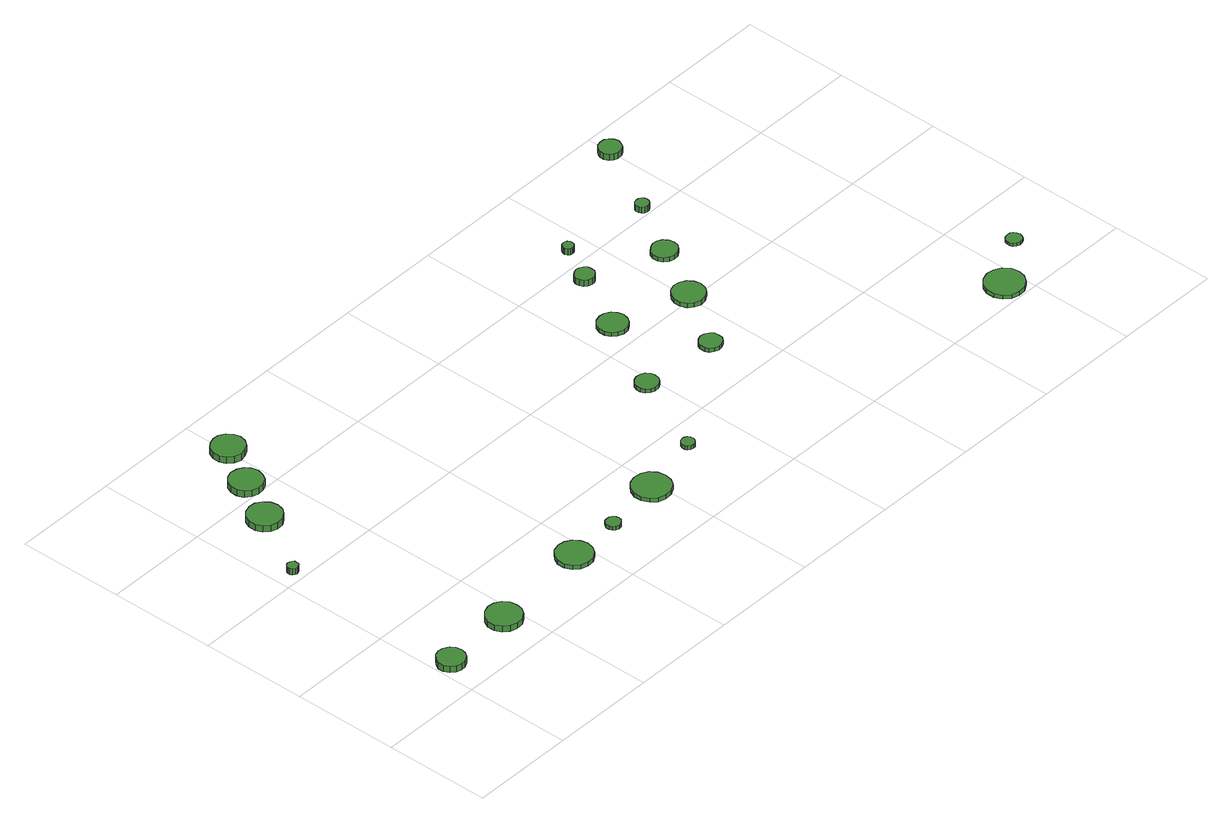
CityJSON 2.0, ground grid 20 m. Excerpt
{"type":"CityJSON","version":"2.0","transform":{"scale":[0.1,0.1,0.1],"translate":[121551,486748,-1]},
"CityObjects":{
"tree1":{"type":"SolitaryVegetationObject","attributes":{"function":"something"},"geometry":[{"type":"MultiSurface","lod":"1","boundaries":[[[0,1,2,3,4,5,6,7,8,9,10,11,12,13,14]],[[15,16,17,18,19,20,21,22,23,24,25,26,27,28,29]],[[0,29,28,1]],[[1,28,27,2]],[[2,27,26,3]],[[3,26,25,4]],[[4,25,24,5]],[[5,24,23,6]],[[6,23,22,7]],[[7,22,21,8]],[[8,21,20,9]],[[9,20,19,10]],[[10,19,18,11]],[[11,18,17,12]],[[12,17,16,13]],[[13,16,15,14]],[[14,15,29,0]]]}]},
"tree2":{"type":"SolitaryVegetationObject","attributes":{"function":"something"},"geometry":[{"type":"MultiSurface","lod":"1","boundaries":[[[30,31,32,33,34,35,36,37,38,39,40,41,42,43,44]],[[45,46,47,48,49,50,51,52,53,54,55,56,57,58,59]],[[30,59,58,31]],[[31,58,57,32]],[[32,57,56,33]],[[33,56,55,34]],[[34,55,54,35]],[[35,54,53,36]],[[36,53,52,37]],[[37,52,51,38]],[[38,51,50,39]],[[39,50,49,40]],[[40,49,48,41]],[[41,48,47,42]],[[42,47,46,43]],[[43,46,45,44]],[[44,45,59,30]]]}]},
"tree3":{"type":"SolitaryVegetationObject","attributes":{"function":"something"},"geometry":[{"type":"MultiSurface","lod":"1","boundaries":[[[60,61,62,63,64,65,66,67,68,69,70,71,72,73,74]],[[75,76,77,78,79,80,81,82,83,84,85,86,87,88,89]],[[60,89,88,61]],[[61,88,87,62]],[[62,87,86,63]],[[63,86,85,64]],[[64,85,84,65]],[[65,84,83,66]],[[66,83,82,67]],[[67,82,81,68]],[[68,81,80,69]],[[69,80,79,70]],[[70,79,78,71]],[[71,78,77,72]],[[72,77,76,73]],[[73,76,75,74]],[[74,75,89,60]]]}]},
"tree4":{"type":"SolitaryVegetationObject","attributes":{"function":"something"},"geometry":[{"type":"MultiSurface","lod":"1","boundaries":[[[90,91,92,93,94,95,96,97,98,99,100,101,102,103,104]],[[105,106,107,108,109,110,111,112,113,114,115,116,117,118,119]],[[90,119,118,91]],[[91,118,117,92]],[[92,117,116,93]],[[93,116,115,94]],[[94,115,114,95]],[[95,114,113,96]],[[96,113,112,97]],[[97,112,111,98]],[[98,111,110,99]],[[99,110,109,100]],[[100,109,108,101]],[[101,108,107,102]],[[102,107,106,103]],[[103,106,105,104]],[[104,105,119,90]]]}]},
"tree5":{"type":"SolitaryVegetationObject","attributes":{"function":"something"},"geometry":[{"type":"MultiSurface","lod":"1","boundaries":[[[120,121,122,123,124,125,126,127,128,129,130,131,132,133,134]],[[135,136,137,138,139,140,141,142,143,144,145,146,147,148,149]],[[120,149,148,121]],[[121,148,147,122]],[[122,147,146,123]],[[123,146,145,124]],[[124,145,144,125]],[[125,144,143,126]],[[126,143,142,127]],[[127,142,141,128]],[[128,141,140,129]],[[129,140,139,130]],[[130,139,138,131]],[[131,138,137,132]],[[132,137,136,133]],[[133,136,135,134]],[[134,135,149,120]]]}]},
"tree6":{"type":"SolitaryVegetationObject","attributes":{"function":"something"},"geometry":[{"type":"MultiSurface","lod":"1","boundaries":[[[150,151,152,153,154,155,156,157,158,159,160,161,162,163,164]],[[165,166,167,168,169,170,171,172,173,174,175,176,177,178,179]],[[150,179,178,151]],[[151,178,177,152]],[[152,177,176,153]],[[153,176,175,154]],[[154,175,174,155]],[[155,174,173,156]],[[156,173,172,157]],[[157,172,171,158]],[[158,171,170,159]],[[159,170,169,160]],[[160,169,168,161]],[[161,168,167,162]],[[162,167,166,163]],[[163,166,165,164]],[[164,165,179,150]]]}]},
"tree7":{"type":"SolitaryVegetationObject","attributes":{"function":"something"},"geometry":[{"type":"MultiSurface","lod":"1","boundaries":[[[180,181,182,183,184,185,186,187,188,189,190,191,192,193,194]],[[195,196,197,198,199,200,201,202,203,204,205,206,207,208,209]],[[180,209,208,181]],[[181,208,207,182]],[[182,207,206,183]],[[183,206,205,184]],[[184,205,204,185]],[[185,204,203,186]],[[186,203,202,187]],[[187,202,201,188]],[[188,201,200,189]],[[189,200,199,190]],[[190,199,198,191]],[[191,198,197,192]],[[192,197,196,193]],[[193,196,195,194]],[[194,195,209,180]]]}]},
"tree8":{"type":"SolitaryVegetationObject","attributes":{"function":"something"},"geometry":[{"type":"MultiSurface","lod":"1","boundaries":[[[210,211,212,213,214,215,216,217,218,219,220,221,222,223,224]],[[225,226,227,228,229,230,231,232,233,234,235,236,237,238,239]],[[210,239,238,211]],[[211,238,237,212]],[[212,237,236,213]],[[213,236,235,214]],[[214,235,234,215]],[[215,234,233,216]],[[216,233,232,217]],[[217,232,231,218]],[[218,231,230,219]],[[219,230,229,220]],[[220,229,228,221]],[[221,228,227,222]],[[222,227,226,223]],[[223,226,225,224]],[[224,225,239,210]]]}]},
"tree9":{"type":"SolitaryVegetationObject","attributes":{"function":"something"},"geometry":[{"type":"MultiSurface","lod":"1","boundaries":[[[240,241,242,243,244,245,246,247,248,249,250,251,252,253,254]],[[255,256,257,258,259,260,261,262,263,264,265,266,267,268,269]],[[240,269,268,241]],[[241,268,267,242]],[[242,267,266,243]],[[243,266,265,244]],[[244,265,264,245]],[[245,264,263,246]],[[246,263,262,247]],[[247,262,261,248]],[[248,261,260,249]],[[249,260,259,250]],[[250,259,258,251]],[[251,258,257,252]],[[252,257,256,253]],[[253,256,255,254]],[[254,255,269,240]]]}]},
"tree10":{"type":"SolitaryVegetationObject","attributes":{"function":"something"},"geometry":[{"type":"MultiSurface","lod":"1","boundaries":[[[270,271,272,273,274,275,276,277,278,279,280,281,282,283,284]],[[285,286,287,288,289,290,291,292,293,294,295,296,297,298,299]],[[270,299,298,271]],[[271,298,297,272]],[[272,297,296,273]],[[273,296,295,274]],[[274,295,294,275]],[[275,294,293,276]],[[276,293,292,277]],[[277,292,291,278]],[[278,291,290,279]],[[279,290,289,280]],[[280,289,288,281]],[[281,288,287,282]],[[282,287,286,283]],[[283,286,285,284]],[[284,285,299,270]]]}]},
"tree11":{"type":"SolitaryVegetationObject","attributes":{"function":"something"},"geometry":[{"type":"MultiSurface","lod":"1","boundaries":[[[300,301,302,303,304,305,306,307,308,309,310,311,312,313,314]],[[315,316,317,318,319,320,321,322,323,324,325,326,327,328,329]],[[300,329,328,301]],[[301,328,327,302]],[[302,327,326,303]],[[303,326,325,304]],[[304,325,324,305]],[[305,324,323,306]],[[306,323,322,307]],[[307,322,321,308]],[[308,321,320,309]],[[309,320,319,310]],[[310,319,318,311]],[[311,318,317,312]],[[312,317,316,313]],[[313,316,315,314]],[[314,315,329,300]]]}]},
"tree12":{"type":"SolitaryVegetationObject","attributes":{"function":"something"},"geometry":[{"type":"MultiSurface","lod":"1","boundaries":[[[330,331,332,333,334,335,336,337,338,339,340,341,342,343,344]],[[345,346,347,348,349,350,351,352,353,354,355,356,357,358,359]],[[330,359,358,331]],[[331,358,357,332]],[[332,357,356,333]],[[333,356,355,334]],[[334,355,354,335]],[[335,354,353,336]],[[336,353,352,337]],[[337,352,351,338]],[[338,351,350,339]],[[339,350,349,340]],[[340,349,348,341]],[[341,348,347,342]],[[342,347,346,343]],[[343,346,345,344]],[[344,345,359,330]]]}]},
"tree13":{"type":"SolitaryVegetationObject","attributes":{"function":"something"},"geometry":[{"type":"MultiSurface","lod":"1","boundaries":[[[360,361,362,363,364,365,366,367,368,369,370,371,372,373,374]],[[375,376,377,378,379,380,381,382,383,384,385,386,387,388,389]],[[360,389,388,361]],[[361,388,387,362]],[[362,387,386,363]],[[363,386,385,364]],[[364,385,384,365]],[[365,384,383,366]],[[366,383,382,367]],[[367,382,381,368]],[[368,381,380,369]],[[369,380,379,370]],[[370,379,378,371]],[[371,378,377,372]],[[372,377,376,373]],[[373,376,375,374]],[[374,375,389,360]]]}]},
"tree14":{"type":"SolitaryVegetationObject","attributes":{"function":"something"},"geometry":[{"type":"MultiSurface","lod":"1","boundaries":[[[390,391,392,393,394,395,396,397,398,399,400,401,402,403,404]],[[405,406,407,408,409,410,411,412,413,414,415,416,417,418,419]],[[390,419,418,391]],[[391,418,417,392]],[[392,417,416,393]],[[393,416,415,394]],[[394,415,414,395]],[[395,414,413,396]],[[396,413,412,397]],[[397,412,411,398]],[[398,411,410,399]],[[399,410,409,400]],[[400,409,408,401]],[[401,408,407,402]],[[402,407,406,403]],[[403,406,405,404]],[[404,405,419,390]]]}]},
"tree15":{"type":"SolitaryVegetationObject","attributes":{"function":"something"},"geometry":[{"type":"MultiSurface","lod":"1","boundaries":[[[420,421,422,423,424,425,426,427,428,429,430,431,432,433,434]],[[435,436,437,438,439,440,441,442,443,444,445,446,447,448,449]],[[420,449,448,421]],[[421,448,447,422]],[[422,447,446,423]],[[423,446,445,424]],[[424,445,444,425]],[[425,444,443,426]],[[426,443,442,427]],[[427,442,441,428]],[[428,441,440,429]],[[429,440,439,430]],[[430,439,438,431]],[[431,438,437,432]],[[432,437,436,433]],[[433,436,435,434]],[[434,435,449,420]]]}]},
"tree16":{"type":"SolitaryVegetationObject","attributes":{"function":"something"},"geometry":[{"type":"MultiSurface","lod":"1","boundaries":[[[450,451,452,453,454,455,456,457,458,459,460,461,462,463,464]],[[465,466,467,468,469,470,471,472,473,474,475,476,477,478,479]],[[450,479,478,451]],[[451,478,477,452]],[[452,477,476,453]],[[453,476,475,454]],[[454,475,474,455]],[[455,474,473,456]],[[456,473,472,457]],[[457,472,471,458]],[[458,471,470,459]],[[459,470,469,460]],[[460,469,468,461]],[[461,468,467,462]],[[462,467,466,463]],[[463,466,465,464]],[[464,465,479,450]]]}]},
"tree17":{"type":"SolitaryVegetationObject","attributes":{"function":"something"},"geometry":[{"type":"MultiSurface","lod":"1","boundaries":[[[480,481,482,483,484,485,486,487,488,489,490,491,492,493,494]],[[495,496,497,498,499,500,501,502,503,504,505,506,507,508,509]],[[480,509,508,481]],[[481,508,507,482]],[[482,507,506,483]],[[483,506,505,484]],[[484,505,504,485]],[[485,504,503,486]],[[486,503,502,487]],[[487,502,501,488]],[[488,501,500,489]],[[489,500,499,490]],[[490,499,498,491]],[[491,498,497,492]],[[492,497,496,493]],[[493,496,495,494]],[[494,495,509,480]]]}]},
"tree18":{"type":"SolitaryVegetationObject","attributes":{"function":"something"},"geometry":[{"type":"MultiSurface","lod":"1","boundaries":[[[510,511,512,513,514,515,516,517,518,519,520,521,522,523,524]],[[525,526,527,528,529,530,531,532,533,534,535,536,537,538,539]],[[510,539,538,511]],[[511,538,537,512]],[[512,537,536,513]],[[513,536,535,514]],[[514,535,534,515]],[[515,534,533,516]],[[516,533,532,517]],[[517,532,531,518]],[[518,531,530,519]],[[519,530,529,520]],[[520,529,528,521]],[[521,528,527,522]],[[522,527,526,523]],[[523,526,525,524]],[[524,525,539,510]]]}]},
"tree19":{"type":"SolitaryVegetationObject","attributes":{"function":"something"},"geometry":[{"type":"MultiSurface","lod":"1","boundaries":[[[540,541,542,543,544,545,546,547,548,549,550,551,552,553,554]],[[555,556,557,558,559,560,561,562,563,564,565,566,567,568,569]],[[540,569,568,541]],[[541,568,567,542]],[[542,567,566,543]],[[543,566,565,544]],[[544,565,564,545]],[[545,564,563,546]],[[546,563,562,547]],[[547,562,561,548]],[[548,561,560,549]],[[549,560,559,550]],[[550,559,558,551]],[[551,558,557,552]],[[552,557,556,553]],[[553,556,555,554]],[[554,555,569,540]]]}]},
"tree20":{"type":"SolitaryVegetationObject","attributes":{"function":"something"},"geometry":[{"type":"MultiSurface","lod":"1","boundaries":[[[570,571,572,573,574,575,576,577,578,579,580,581,582,583,584]],[[585,586,587,588,589,590,591,592,593,594,595,596,597,598,599]],[[570,599,598,571]],[[571,598,597,572]],[[572,597,596,573]],[[573,596,595,574]],[[574,595,594,575]],[[575,594,593,576]],[[576,593,592,577]],[[577,592,591,578]],[[578,591,590,579]],[[579,590,589,580]],[[580,589,588,581]],[[581,588,587,582]],[[582,587,586,583]],[[583,586,585,584]],[[584,585,599,570]]]}]},
"tree21":{"type":"SolitaryVegetationObject","attributes":{"function":"something"},"geometry":[{"type":"MultiSurface","lod":"1","boundaries":[[[600,601,602,603,604,605,606,607,608,609,610,611,612,613,614]],[[615,616,617,618,619,620,621,622,623,624,625,626,627,628,629]],[[600,629,628,601]],[[601,628,627,602]],[[602,627,626,603]],[[603,626,625,604]],[[604,625,624,605]],[[605,624,623,606]],[[606,623,622,607]],[[607,622,621,608]],[[608,621,620,609]],[[609,620,619,610]],[[610,619,618,611]],[[611,618,617,612]],[[612,617,616,613]],[[613,616,615,614]],[[614,615,629,600]]]}]}
},
"vertices":[
[52,67,25],[50,78,25],[44,86,25],[34,92,25],[24,93,25],[14,90,25],[6,82,25],[1,73,25],[1,62,25],[6,52,25],[14,45,25],[24,42,25],[34,43,25],[44,48,25],[50,57,25],[50,57,12],[44,48,12],[34,43,12],[24,42,12],[14,45,12],[6,52,12],[1,62,12],[1,73,12],[6,82,12],[14,90,12],[24,93,12],[34,92,12],[44,86,12],[50,78,12],[52,67,12],
[49,424,19],[49,429,19],[46,432,19],[42,434,19],[38,435,19],[34,433,19],[31,430,19],[29,427,19],[29,422,19],[31,418,19],[34,415,19],[38,414,19],[42,415,19],[46,417,19],[49,420,19],[49,420,7],[46,417,7],[42,415,7],[38,414,7],[34,415,7],[31,418,7],[29,422,7],[29,427,7],[31,430,7],[34,433,7],[38,435,7],[42,434,7],[46,432,7],[49,429,7],[49,424,7],
[205,81,19],[203,94,19],[195,105,19],[183,112,19],[170,113,19],[157,109,19],[147,100,19],[141,88,19],[141,74,19],[147,62,19],[157,53,19],[170,49,19],[183,50,19],[195,57,19],[203,68,19],[203,68,7],[195,57,7],[183,50,7],[170,49,7],[157,53,7],[147,62,7],[141,74,7],[141,88,7],[147,100,7],[157,109,7],[170,113,7],[183,112,7],[195,105,7],[203,94,7],[205,81,7],
[140,546,20],[137,559,20],[129,570,20],[118,577,20],[105,578,20],[92,574,20],[82,565,20],[77,553,20],[77,540,20],[82,528,20],[92,519,20],[105,515,20],[118,516,20],[129,523,20],[137,533,20],[137,533,7],[129,523,7],[118,516,7],[105,515,7],[92,519,7],[82,528,7],[77,540,7],[77,553,7],[82,565,7],[92,574,7],[105,578,7],[118,577,7],[129,570,7],[137,559,7],[140,546,7],
[183,626,23],[180,639,23],[173,649,23],[162,655,23],[149,657,23],[137,653,23],[127,644,23],[122,632,23],[122,620,23],[127,608,23],[137,600,23],[149,596,23],[162,597,23],[173,603,23],[180,614,23],[180,614,10],[173,603,10],[162,597,10],[149,596,10],[137,600,10],[127,608,10],[122,620,10],[122,632,10],[127,644,10],[137,653,10],[149,657,10],[162,655,10],[173,649,10],[180,639,10],[183,626,10],
[405,102,16],[402,115,16],[394,126,16],[382,133,16],[369,135,16],[355,131,16],[345,121,16],[339,109,16],[339,95,16],[345,82,16],[355,73,16],[369,69,16],[382,70,16],[394,77,16],[402,88,16],[402,88,7],[394,77,7],[382,70,7],[369,69,7],[355,73,7],[345,82,7],[339,95,7],[339,109,7],[345,121,7],[355,131,7],[369,135,7],[382,133,7],[394,126,7],[402,115,7],[405,102,7],
[228,705,25],[225,717,25],[217,728,25],[206,734,25],[194,735,25],[182,731,25],[172,723,25],[167,711,25],[167,698,25],[172,687,25],[182,678,25],[194,674,25],[206,676,25],[217,682,25],[225,692,25],[225,692,12],[217,682,12],[206,676,12],[194,674,12],[182,678,12],[172,687,12],[167,698,12],[167,711,12],[172,723,12],[182,731,12],[194,735,12],[206,734,12],[217,728,12],[225,717,12],[228,705,12],
[490,109,14],[489,114,14],[485,119,14],[481,122,14],[475,122,14],[469,121,14],[465,117,14],[463,112,14],[463,106,14],[465,101,14],[469,97,14],[475,95,14],[481,96,14],[485,99,14],[489,103,14],[489,103,7],[485,99,7],[481,96,7],[475,95,7],[469,97,7],[465,101,7],[463,106,7],[463,112,7],[465,117,7],[469,121,7],[475,122,7],[481,122,7],[485,119,7],[489,114,7],[490,109,7],
[623,124,15],[620,138,15],[612,150,15],[599,157,15],[584,159,15],[570,154,15],[560,144,15],[554,131,15],[554,116,15],[560,103,15],[570,93,15],[584,89,15],[599,90,15],[612,97,15],[620,109,15],[620,109,7],[612,97,7],[599,90,7],[584,89,7],[570,93,7],[560,103,7],[554,116,7],[554,131,7],[560,144,7],[570,154,7],[584,159,7],[599,157,7],[612,150,7],[620,138,7],[623,124,7],
[725,154,15],[724,159,15],[721,163,15],[717,166,15],[712,166,15],[707,165,15],[703,161,15],[701,156,15],[701,151,15],[703,147,15],[707,143,15],[712,142,15],[717,142,15],[721,145,15],[724,149,15],[724,149,7],[721,145,7],[717,142,7],[712,142,7],[707,143,7],[703,147,7],[701,151,7],[701,156,7],[703,161,7],[707,165,7],[712,166,7],[717,166,7],[721,163,7],[724,159,7],[725,154,7],
[807,308,15],[805,317,15],[800,324,15],[792,328,15],[783,329,15],[775,326,15],[768,320,15],[765,312,15],[765,304,15],[768,296,15],[775,290,15],[783,287,15],[792,288,15],[800,292,15],[805,299,15],[805,299,7],[800,292,7],[792,288,7],[783,287,7],[775,290,7],[768,296,7],[765,304,7],[765,312,7],[768,320,7],[775,326,7],[783,329,7],[792,328,7],[800,324,7],[805,317,7],[807,308,7],
[891,451,15],[888,462,15],[882,471,15],[872,477,15],[861,478,15],[850,475,15],[841,467,15],[837,457,15],[837,445,15],[841,435,15],[850,428,15],[861,424,15],[872,425,15],[882,431,15],[888,440,15],[888,440,7],[882,431,7],[872,425,7],[861,424,7],[850,428,7],[841,435,7],[837,445,7],[837,457,7],[841,467,7],[850,475,7],[861,478,7],[872,477,7],[882,471,7],[888,462,7],[891,451,7],
[954,299,15],[953,308,15],[948,314,15],[940,319,15],[932,320,15],[924,317,15],[917,311,15],[914,304,15],[914,295,15],[917,287,15],[924,282,15],[932,279,15],[940,280,15],[948,284,15],[953,291,15],[953,291,7],[948,284,7],[940,280,7],[932,279,7],[924,282,7],[917,287,7],[914,295,7],[914,304,7],[917,311,7],[924,317,7],[932,320,7],[940,319,7],[948,314,7],[953,308,7],[954,299,7],
[941,565,20],[940,572,20],[935,578,20],[929,582,20],[922,583,20],[915,581,20],[909,576,20],[906,569,20],[906,562,20],[909,555,20],[915,550,20],[922,548,20],[929,548,20],[935,552,20],[940,558,20],[940,558,7],[935,552,7],[929,548,7],[922,548,7],[915,550,7],[909,555,7],[906,562,7],[906,569,7],[909,576,7],[915,581,7],[922,583,7],[929,582,7],[935,578,7],[940,572,7],[941,565,7],
[1034,409,16],[1031,421,16],[1024,431,16],[1013,437,16],[1001,439,16],[989,435,16],[980,426,16],[975,415,16],[975,403,16],[980,391,16],[989,383,16],[1001,379,16],[1013,381,16],[1024,387,16],[1031,397,16],[1031,397,7],[1024,387,7],[1013,381,7],[1001,379,7],[989,383,7],[980,391,7],[975,403,7],[975,415,7],[980,426,7],[989,435,7],[1001,439,7],[1013,437,7],[1024,431,7],[1031,421,7],[1034,409,7],
[970,634,21],[970,638,21],[967,642,21],[963,644,21],[959,644,21],[955,643,21],[952,640,21],[950,636,21],[950,632,21],[952,628,21],[955,625,21],[959,624,21],[963,624,21],[967,626,21],[970,630,21],[970,630,8],[967,626,8],[963,624,8],[959,624,8],[955,625,8],[952,628,8],[950,632,8],[950,636,8],[952,640,8],[955,643,8],[959,644,8],[963,644,8],[967,642,8],[970,638,8],[970,634,8],
[1085,512,17],[1083,522,17],[1077,530,17],[1069,535,17],[1059,536,17],[1050,532,17],[1042,526,17],[1038,517,17],[1038,507,17],[1042,498,17],[1050,492,17],[1059,489,17],[1069,490,17],[1077,495,17],[1083,502,17],[1083,502,8],[1077,495,8],[1069,490,8],[1059,489,8],[1050,492,8],[1042,498,8],[1038,507,8],[1038,517,8],[1042,526,8],[1050,532,8],[1059,536,8],[1069,535,8],[1077,530,8],[1083,522,8],[1085,512,8],
[1134,614,23],[1133,619,23],[1130,623,23],[1125,626,23],[1120,626,23],[1115,625,23],[1111,621,23],[1109,617,23],[1109,611,23],[1111,607,23],[1115,603,23],[1120,602,23],[1125,602,23],[1130,605,23],[1133,609,23],[1133,609,11],[1130,605,11],[1125,602,11],[1120,602,11],[1115,603,11],[1111,607,11],[1109,611,11],[1109,617,11],[1111,621,11],[1115,625,11],[1120,626,11],[1125,626,11],[1130,623,11],[1133,619,11],[1134,614,11],
[1402,37,17],[1399,52,17],[1390,64,17],[1377,71,17],[1362,73,17],[1348,68,17],[1337,58,17],[1331,45,17],[1331,30,17],[1337,16,17],[1348,6,17],[1362,2,17],[1377,3,17],[1390,11,17],[1399,23,17],[1399,23,9],[1390,11,9],[1377,3,9],[1362,2,9],[1348,6,9],[1337,16,9],[1331,30,9],[1331,45,9],[1337,58,9],[1348,68,9],[1362,73,9],[1377,71,9],[1390,64,9],[1399,52,9],[1402,37,9],
[1215,748,25],[1213,756,25],[1208,763,25],[1201,768,25],[1192,768,25],[1184,766,25],[1178,760,25],[1174,752,25],[1174,744,25],[1178,736,25],[1184,731,25],[1192,728,25],[1201,729,25],[1208,733,25],[1213,740,25],[1213,740,12],[1208,733,12],[1201,729,12],[1192,728,12],[1184,731,12],[1178,736,12],[1174,744,12],[1174,752,12],[1178,760,12],[1184,766,12],[1192,768,12],[1201,768,12],[1208,763,12],[1213,756,12],[1215,748,12],
[1478,102,15],[1476,108,15],[1473,113,15],[1468,116,15],[1462,116,15],[1456,115,15],[1451,111,15],[1449,105,15],[1449,99,15],[1451,94,15],[1456,90,15],[1462,88,15],[1468,88,15],[1473,91,15],[1476,96,15],[1476,96,9],[1473,91,9],[1468,88,9],[1462,88,9],[1456,90,9],[1451,94,9],[1449,99,9],[1449,105,9],[1451,111,9],[1456,115,9],[1462,116,9],[1468,116,9],[1473,113,9],[1476,108,9],[1478,102,9]
]}
